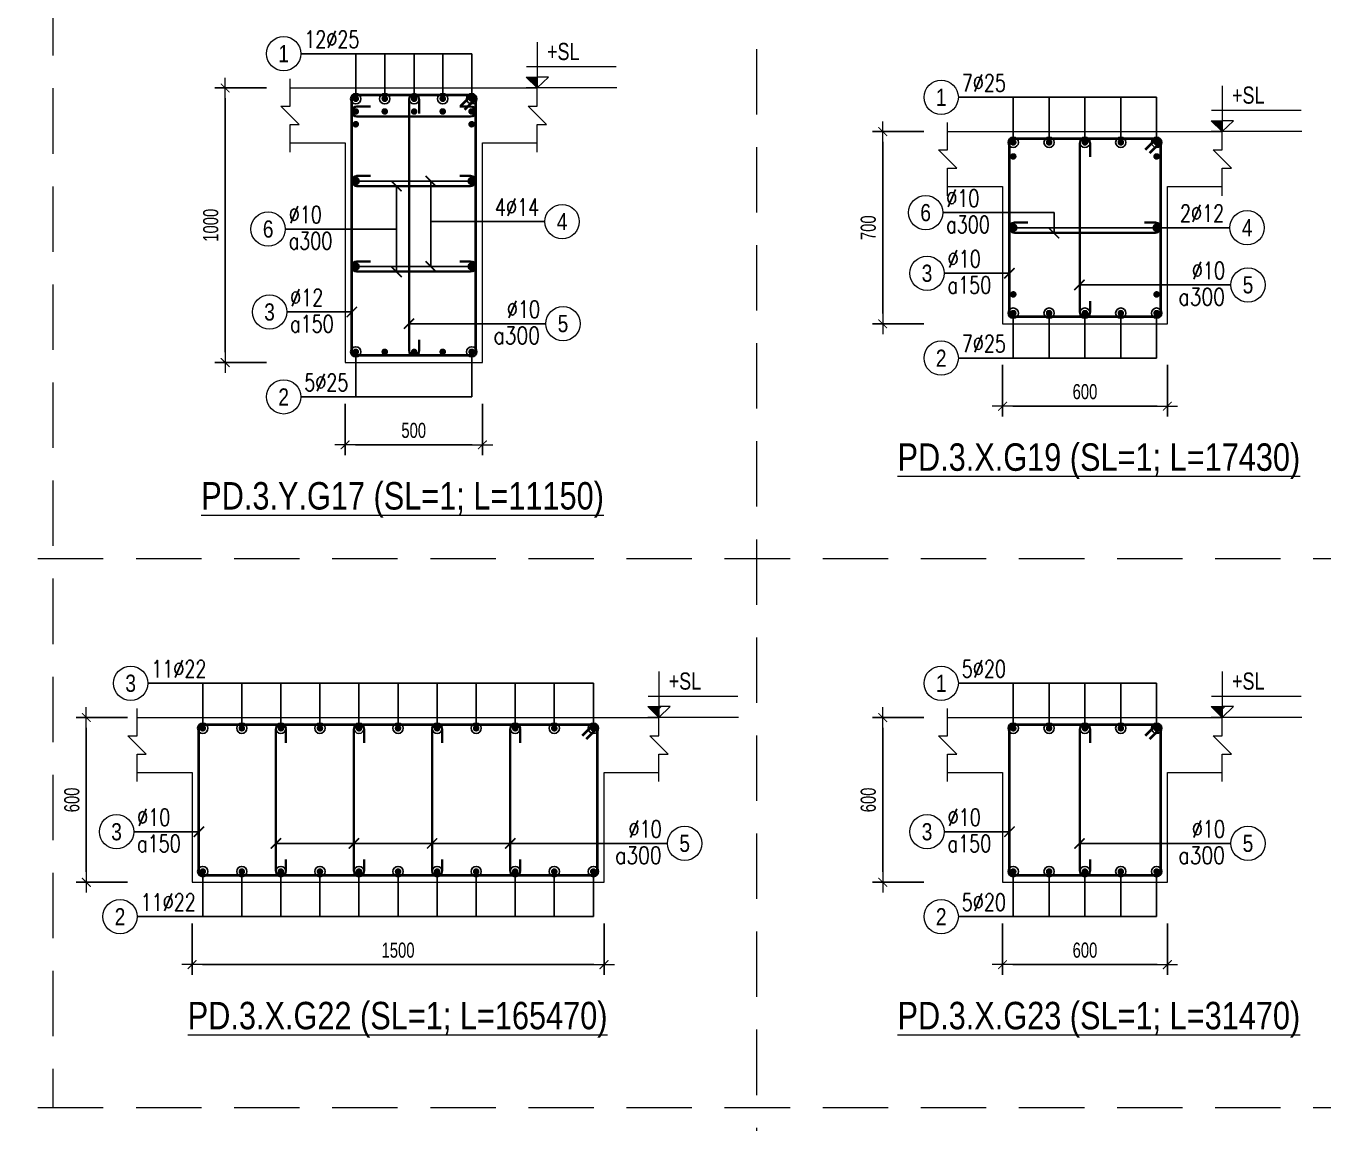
# Model space of a CAD drawing. Header units: millimetres. Extents: x 0 to 264070, y -218202 to 27271.
# Drawn here: x 235262 to 239985, y -195204 to -191208 of the extents above; entities that cross this region are included whole.
import ezdxf
from ezdxf.enums import TextEntityAlignment as Align

# ---------------------------------------------------------------- set-up
doc = ezdxf.new("R2010")
doc.units = ezdxf.units.MM
doc.header["$PDMODE"] = 3
doc.linetypes.add('HIDDEN2', pattern=[4.762499999999999, 3.175, -1.5875])
doc.layers.get('0').update_dxf_attribs({"lineweight": 20})
doc.layers.get('Defpoints').update_dxf_attribs({"color": 151, "lineweight": 9})
for name, color, linetype, lineweight in [('NDC_S_ANNO', 7, 'Continuous', 20), ('NDC_S_CONTINUOUS', 3, 'Continuous', 20), ('NDC_S_DIM', 1, 'Continuous', 15), ('NDC_S_HIDDEN', 8, 'HIDDEN2', 13), ('NDC_S_REBAR', 4, 'Continuous', 35), ('NDC_S_STIRRUP', 4, 'Continuous', 40), ('NDC_S_TEXT SYMBOL', 7, 'Continuous', 20), ('NDC_S_THIN LINE', 8, 'Continuous', 9), ('NDC_S_VN TEXT', 7, 'Continuous', 20)]:
    doc.layers.add(name, color=color, linetype=linetype, lineweight=lineweight)
doc.styles.add('ARIAL', font='arial.ttf', dxfattribs={"width": 0.8})
doc.styles.add('NDC_ANNO', font='', dxfattribs={"width": 0.8})
doc.styles.add('NDC_DIM', font='', dxfattribs={"width": 0.75})
doc.styles.add('NDC_EN TXT', font='romans.shx', dxfattribs={"width": 0.8})
doc.styles.get('NDC_ANNO').set_extended_font_data('Dotum')
doc.styles.get('NDC_DIM').set_extended_font_data('Dotum')
doc.dimstyles.new('NDC_dim_25', dxfattribs={"dimscale": 25, "dimtxt": 2.2, "dimasz": 1.5, "dimexe": 1.5, "dimexo": 2.5, "dimgap": 1, "dimtad": 1, "dimdec": 0, "dimzin": 0, "dimdsep": 46, "dimtxsty": 'NDC_DIM', "dimblk": 'DIMMARK', "dimcen": 0.09, "dimdle": 1.2, "dimclrd": 1, "dimclre": 1, "dimclrt": 3, "dimadec": 0, "dimazin": 0, "dimtfac": 1, "dimtdec": 0, "dimtix": 1, "dimtofl": 0, "dimtmove": 0, "dimatfit": 3, "dimfxl": 6, "dimfxlon": 1, "dimtolj": 1, "dimtzin": 0, "dimarcsym": 0})

# ---------------------------------------------------------------- blocks, each defined once
blk = doc.blocks.new('kata_block_THEP')
at = {"layer": 'NDC_S_REBAR', "color": 0}
for p, q in [((-0.5, 0), (0.5, 0)), ((-0.3535533905960619, 0.353553390592424), (0.3535533905960619, -0.353553390592424)), ((0.3535533905960619, 0.353553390592424), (-0.3535533905960619, -0.353553390592424)), ((0, 0.5), (0, -0.5))]:
    blk.add_line(p, q, dxfattribs=at)
at = {"layer": 'NDC_S_REBAR', "color": 0, "const_width": 0.08333333333333334}
blk.add_lwpolyline([(-0.5, -1.818989403545856e-12, 1), (0.5000000000145519, -1.818989403545856e-12, 1), (-0.5, -1.818989403545856e-12, 1)], format="xyb", dxfattribs=at)
blk = doc.blocks.new('DIMMARK')
at = {"layer": 'NDC_S_DIM', "color": 1}
blk.add_line((-1.5, 0), (1, 0), dxfattribs=at)
at = {"layer": 'NDC_S_DIM', "color": 2, "const_width": 0.1}
blk.add_lwpolyline([(-0.4242640687119285, -0.4242640687119285), (0.4242640687119285, 0.4242640687119285)], dxfattribs=at)
blk = doc.blocks.new('kata_block_TD')
at = {"color": 6, "linetype": 'ByBlock', "lineweight": -2, "style": 'ARIAL', "width": 0.8}
blk.add_attdef('SECTDET2', text='', height=5, dxfattribs=at).set_placement((0, 7.970649532882817), align=Align.CENTER)
at = {"color": 0, "linetype": 'ByBlock', "lineweight": -2, "style": 'ARIAL', "width": 0.8}
blk.add_attdef('SECTDET1', text='', height=5, dxfattribs=at).set_placement((0, 1.470649532882817), align=Align.CENTER)
at = {"color": 3, "lineweight": 25, "style": 'ARIAL', "width": 0.8}
blk.add_attdef('SSCALE', text='', height=2.5, dxfattribs=at).set_placement((0, -3.998868953555331), align=Align.CENTER)
blk = doc.blocks.new('kata_block_CT')
at = {"layer": 'NDC_S_ANNO'}
blk.add_hatch(color=3, dxfattribs=at).paths.add_polyline_path([(0, 1.596954857557648), (-1.612010908633238, 1.596954857557648), (0, 0)])
at = {"layer": 'NDC_S_ANNO', "ltscale": 50}
h = blk.add_hatch(dxfattribs=at)
h.set_pattern_fill('ANSI31', color=256, scale=1.406250541793835, style=0)
h.set_pattern_definition([(45.00000000000001, (0, 5.456968210637569e-12), (-3.157122508925224, 3.157122508925225), [])])
h.paths.add_polyline_path([(0, 1.596954857557648), (0, 0), (1.612010908924276, 1.596954857557648)])
for p, q in [((-1.592704896858777, 3.140833880479477), (11.46947077315417, 3.140833880479477)), ((11.56125648126181, 5.456968210637569e-12), (-1.63869572513795, 5.456968210637569e-12))]:
    blk.add_line(p, q, dxfattribs=at)
for points in [[(0, 6.69495074864426), (0, 0)], [(0, 0), (-1.612010908924276, 1.596954857557648), (0, 1.596954857557648)], [(0, 0), (1.612010908924276, 1.596954857557648), (0, 1.596954857557648)]]:
    blk.add_lwpolyline(points, dxfattribs=at)
at = {"layer": 'NDC_S_ANNO', "color": 8, "ltscale": 50}
blk.add_lwpolyline([(0, 0), (-1.612010908633238, 1.596954857557648), (0, 1.596954857557648)], dxfattribs=at)
at = {"layer": 'NDC_S_TEXT SYMBOL', "color": 3, "style": 'NDC_ANNO', "width": 0.8}
blk.add_attdef('CT', (1.409564409346785, 4.068271311703938), '', height=2.5, dxfattribs=at)
blk = doc.blocks.new('*D607')
at = {"layer": 'Defpoints', "color": 0, "transparency": 16777216}
for p in [(236424.1520639332, -192434.0842302753), (236924.1520639332, -192434.0842302753), (236924.1520639332, -192734.0842302753)]:
    blk.add_point(p, dxfattribs=at)
at = {"layer": 'NDC_S_DIM', "color": 1, "lineweight": -2, "transparency": 16777216}
for p, q in [((236424.1520639332, -192584.0842302753), (236424.1520639332, -192771.5842302753)), ((236924.1520639332, -192584.0842302753), (236924.1520639332, -192771.5842302753)), ((236461.6520639332, -192734.0842302753), (236886.6520639332, -192734.0842302753))]:
    blk.add_line(p, q, dxfattribs=at)
at = {"layer": 'NDC_S_DIM', "color": 1, "lineweight": -2, "transparency": 16777216, "xscale": 37.5, "yscale": 37.5, "zscale": 37.5, "rotation": 180}
blk.add_blockref('DIMMARK', (236424.1520639332, -192734.0842302753), dxfattribs=at)
at = {"layer": 'NDC_S_DIM', "color": 1, "lineweight": -2, "transparency": 16777216, "xscale": 37.5, "yscale": 37.5, "zscale": 37.5}
blk.add_blockref('DIMMARK', (236924.1520639332, -192734.0842302753), dxfattribs=at)
at = {"layer": 'NDC_S_DIM', "color": 3, "transparency": 16777216, "insert": (236674.1520639332, -192681.5842302753), "char_height": 55.00000000000001, "attachment_point": 5, "style": 'NDC_DIM'}
blk.add_mtext('\\A1;500', dxfattribs=at)
blk = doc.blocks.new('*D608')
at = {"layer": 'Defpoints', "color": 0, "transparency": 16777216}
for p in [(236493.8251884775, -191434.0842302753), (235987.8251884776, -192434.0842302753), (236493.8251884775, -192434.0842302753)]:
    blk.add_point(p, dxfattribs=at)
at = {"layer": 'NDC_S_DIM', "color": 1, "lineweight": -2, "transparency": 16777216}
for p, q in [((236137.8251884776, -191434.0842302753), (235950.3251884776, -191434.0842302753)), ((235987.8251884776, -191471.5842302753), (235987.8251884776, -192396.5842302753)), ((236137.8251884776, -192434.0842302753), (235950.3251884776, -192434.0842302753))]:
    blk.add_line(p, q, dxfattribs=at)
at = {"layer": 'NDC_S_DIM', "color": 1, "lineweight": -2, "transparency": 16777216, "xscale": 37.5, "yscale": 37.5, "zscale": 37.5}
for p, rotation in [((235987.8251884776, -191434.0842302753), 90), ((235987.8251884776, -192434.0842302753), 270)]:
    blk.add_blockref('DIMMARK', p, dxfattribs=dict(at, rotation=rotation))
at = {"layer": 'NDC_S_DIM', "color": 3, "transparency": 16777216, "insert": (235935.3251884776, -191934.0842302752), "char_height": 55.00000000000001, "attachment_point": 5, "rotation": 90, "style": 'NDC_DIM'}
blk.add_mtext('\\A1;1000', dxfattribs=at)
blk = doc.blocks.new('*U240')
blk.add_circle((-2.5, 0), 2.5)
at = {"layer": 'NDC_S_VN TEXT', "color": 3, "style": 'NDC_EN TXT', "width": 0.75}
blk.add_attdef('DK1', (0.5, 0.8455043070534884), '', height=2.5, dxfattribs=at)
at = {"layer": 'NDC_S_VN TEXT', "color": 7, "style": 'ARIAL', "width": 0.8}
blk.add_attdef('SH2', text='', height=2.5, dxfattribs=at).set_placement((-2.5, 0), align=Align.MIDDLE)
blk = doc.blocks.new('*U241')
blk.add_circle((-2.5, 0), 2.5)
at = {"layer": 'NDC_S_VN TEXT', "color": 3, "style": 'NDC_EN TXT', "width": 0.75}
for tag, p in [('DK1', (0.5, 0.8455043070534884)), ('KC1', (0.5, -2.972544307831413))]:
    blk.add_attdef(tag, p, '', height=2.5, dxfattribs=at)
at = {"layer": 'NDC_S_VN TEXT', "color": 7, "style": 'ARIAL', "width": 0.8}
blk.add_attdef('SH2', text='', height=2.5, dxfattribs=at).set_placement((-2.5, 0), align=Align.MIDDLE)
blk = doc.blocks.new('*U321')
blk.add_circle((2.5, 0), 2.5)
at = {"layer": 'NDC_S_VN TEXT', "color": 3, "style": 'NDC_EN TXT'}
for tag, width, p in [('DK2', 0.75, (-0.85, 0.8455043070534884)), ('KC2', 0.8, (-0.85, -2.972544307831413))]:
    blk.add_attdef(tag, text='', height=2.5, dxfattribs=dict(at, width=width)).set_placement(p, align=Align.RIGHT)
at = {"layer": 'NDC_S_VN TEXT', "color": 7, "style": 'ARIAL', "width": 0.8}
blk.add_attdef('SH3', text='', height=2.5, dxfattribs=at).set_placement((2.5, 0), align=Align.MIDDLE)
blk = doc.blocks.new('*U239')
blk.add_circle((2.5, 0), 2.5)
at = {"layer": 'NDC_S_VN TEXT', "color": 3, "style": 'NDC_EN TXT', "width": 0.75}
blk.add_attdef('DK2', text='', height=2.5, dxfattribs=at).set_placement((-0.85, 0.8455043070534884), align=Align.RIGHT)
at = {"layer": 'NDC_S_VN TEXT', "color": 7, "style": 'ARIAL', "width": 0.8}
blk.add_attdef('SH3', text='', height=2.5, dxfattribs=at).set_placement((2.5, 0), align=Align.MIDDLE)
blk = doc.blocks.new('*D609')
at = {"layer": 'Defpoints', "color": 0, "transparency": 16777216}
for p in [(238887.7321403149, -191593.0467164865), (238381.7321403149, -192293.0467164865), (238887.7321403149, -192293.0467164865)]:
    blk.add_point(p, dxfattribs=at)
at = {"layer": 'NDC_S_DIM', "color": 1, "lineweight": -2, "transparency": 16777216}
for p, q in [((238531.7321403149, -191593.0467164865), (238344.2321403149, -191593.0467164865)), ((238381.7321403149, -191630.5467164865), (238381.7321403149, -192255.5467164865)), ((238531.7321403149, -192293.0467164865), (238344.2321403149, -192293.0467164865))]:
    blk.add_line(p, q, dxfattribs=at)
at = {"layer": 'NDC_S_DIM', "color": 1, "lineweight": -2, "transparency": 16777216, "xscale": 37.5, "yscale": 37.5, "zscale": 37.5}
for p, rotation in [((238381.7321403149, -191593.0467164865), 90), ((238381.7321403149, -192293.0467164865), 270)]:
    blk.add_blockref('DIMMARK', p, dxfattribs=dict(at, rotation=rotation))
at = {"layer": 'NDC_S_DIM', "color": 3, "transparency": 16777216, "insert": (238329.2321403149, -191943.0467164865), "char_height": 55.00000000000001, "attachment_point": 5, "rotation": 90, "style": 'NDC_DIM'}
blk.add_mtext('\\A1;700', dxfattribs=at)
blk = doc.blocks.new('*D610')
at = {"layer": 'Defpoints', "color": 0, "transparency": 16777216}
for p in [(238818.0590157706, -192293.0467164865), (239418.0590157706, -192293.0467164865), (239418.0590157706, -192593.0467164865)]:
    blk.add_point(p, dxfattribs=at)
at = {"layer": 'NDC_S_DIM', "color": 1, "lineweight": -2, "transparency": 16777216}
for p, q in [((238818.0590157706, -192443.0467164865), (238818.0590157706, -192630.5467164865)), ((239418.0590157706, -192443.0467164865), (239418.0590157706, -192630.5467164865)), ((238855.5590157706, -192593.0467164865), (239380.5590157706, -192593.0467164865))]:
    blk.add_line(p, q, dxfattribs=at)
at = {"layer": 'NDC_S_DIM', "color": 1, "lineweight": -2, "transparency": 16777216, "xscale": 37.5, "yscale": 37.5, "zscale": 37.5, "rotation": 180}
blk.add_blockref('DIMMARK', (238818.0590157706, -192593.0467164865), dxfattribs=at)
at = {"layer": 'NDC_S_DIM', "color": 1, "lineweight": -2, "transparency": 16777216, "xscale": 37.5, "yscale": 37.5, "zscale": 37.5}
blk.add_blockref('DIMMARK', (239418.0590157706, -192593.0467164865), dxfattribs=at)
at = {"layer": 'NDC_S_DIM', "color": 3, "transparency": 16777216, "insert": (239118.0590157706, -192540.5467164865), "char_height": 55.00000000000001, "attachment_point": 5, "style": 'NDC_DIM'}
blk.add_mtext('\\A1;600', dxfattribs=at)
blk = doc.blocks.new('*D621')
at = {"layer": 'Defpoints', "color": 0, "transparency": 16777216}
for p in [(235867.1198625854, -194327.3544273556), (237367.1198625854, -194327.3544273556), (237367.1198625854, -194627.3544273556)]:
    blk.add_point(p, dxfattribs=at)
at = {"layer": 'NDC_S_DIM', "color": 1, "lineweight": -2, "transparency": 16777216}
for p, q in [((235867.1198625854, -194477.3544273556), (235867.1198625854, -194664.8544273556)), ((237367.1198625854, -194477.3544273556), (237367.1198625854, -194664.8544273556)), ((235904.6198625854, -194627.3544273556), (237329.6198625854, -194627.3544273556))]:
    blk.add_line(p, q, dxfattribs=at)
at = {"layer": 'NDC_S_DIM', "color": 1, "lineweight": -2, "transparency": 16777216, "xscale": 37.5, "yscale": 37.5, "zscale": 37.5, "rotation": 180}
blk.add_blockref('DIMMARK', (235867.1198625854, -194627.3544273556), dxfattribs=at)
at = {"layer": 'NDC_S_DIM', "color": 1, "lineweight": -2, "transparency": 16777216, "xscale": 37.5, "yscale": 37.5, "zscale": 37.5}
blk.add_blockref('DIMMARK', (237367.1198625854, -194627.3544273556), dxfattribs=at)
at = {"layer": 'NDC_S_DIM', "color": 3, "transparency": 16777216, "insert": (236617.1198625854, -194574.8544273556), "char_height": 55.00000000000001, "attachment_point": 5, "style": 'NDC_DIM'}
blk.add_mtext('\\A1;1500', dxfattribs=at)
blk = doc.blocks.new('*D622')
at = {"layer": 'Defpoints', "color": 0, "transparency": 16777216}
for p in [(235988.1356161215, -193727.3544273556), (235482.1356161215, -194327.3544273556), (235988.1356161215, -194327.3544273556)]:
    blk.add_point(p, dxfattribs=at)
at = {"layer": 'NDC_S_DIM', "color": 1, "lineweight": -2, "transparency": 16777216}
for p, q in [((235632.1356161215, -193727.3544273556), (235444.6356161215, -193727.3544273556)), ((235482.1356161215, -193764.8544273556), (235482.1356161215, -194289.8544273556)), ((235632.1356161215, -194327.3544273556), (235444.6356161215, -194327.3544273556))]:
    blk.add_line(p, q, dxfattribs=at)
at = {"layer": 'NDC_S_DIM', "color": 1, "lineweight": -2, "transparency": 16777216, "xscale": 37.5, "yscale": 37.5, "zscale": 37.5}
for p, rotation in [((235482.1356161215, -193727.3544273556), 90), ((235482.1356161215, -194327.3544273556), 270)]:
    blk.add_blockref('DIMMARK', p, dxfattribs=dict(at, rotation=rotation))
at = {"layer": 'NDC_S_DIM', "color": 3, "transparency": 16777216, "insert": (235429.6356161215, -194027.3544273556), "char_height": 55.00000000000001, "attachment_point": 5, "rotation": 90, "style": 'NDC_DIM'}
blk.add_mtext('\\A1;600', dxfattribs=at)
blk = doc.blocks.new('*D623')
at = {"layer": 'Defpoints', "color": 0, "transparency": 16777216}
for p in [(238818.0590157706, -194327.3544273556), (239418.0590157706, -194327.3544273556), (239418.0590157706, -194627.3544273556)]:
    blk.add_point(p, dxfattribs=at)
at = {"layer": 'NDC_S_DIM', "color": 1, "lineweight": -2, "transparency": 16777216}
for p, q in [((238818.0590157706, -194477.3544273556), (238818.0590157706, -194664.8544273556)), ((239418.0590157706, -194477.3544273556), (239418.0590157706, -194664.8544273556)), ((238855.5590157706, -194627.3544273556), (239380.5590157706, -194627.3544273556))]:
    blk.add_line(p, q, dxfattribs=at)
at = {"layer": 'NDC_S_DIM', "color": 1, "lineweight": -2, "transparency": 16777216, "xscale": 37.5, "yscale": 37.5, "zscale": 37.5, "rotation": 180}
blk.add_blockref('DIMMARK', (238818.0590157706, -194627.3544273556), dxfattribs=at)
at = {"layer": 'NDC_S_DIM', "color": 1, "lineweight": -2, "transparency": 16777216, "xscale": 37.5, "yscale": 37.5, "zscale": 37.5}
blk.add_blockref('DIMMARK', (239418.0590157706, -194627.3544273556), dxfattribs=at)
at = {"layer": 'NDC_S_DIM', "color": 3, "transparency": 16777216, "insert": (239118.0590157706, -194574.8544273556), "char_height": 55.00000000000001, "attachment_point": 5, "style": 'NDC_DIM'}
blk.add_mtext('\\A1;600', dxfattribs=at)
blk = doc.blocks.new('*D624')
at = {"layer": 'Defpoints', "color": 0, "transparency": 16777216}
for p in [(238887.732140315, -193727.3544273556), (238381.732140315, -194327.3544273556), (238887.732140315, -194327.3544273556)]:
    blk.add_point(p, dxfattribs=at)
at = {"layer": 'NDC_S_DIM', "color": 1, "lineweight": -2, "transparency": 16777216}
for p, q in [((238531.732140315, -193727.3544273556), (238344.232140315, -193727.3544273556)), ((238381.732140315, -193764.8544273556), (238381.732140315, -194289.8544273556)), ((238531.732140315, -194327.3544273556), (238344.232140315, -194327.3544273556))]:
    blk.add_line(p, q, dxfattribs=at)
at = {"layer": 'NDC_S_DIM', "color": 1, "lineweight": -2, "transparency": 16777216, "xscale": 37.5, "yscale": 37.5, "zscale": 37.5}
for p, rotation in [((238381.732140315, -193727.3544273556), 90), ((238381.732140315, -194327.3544273556), 270)]:
    blk.add_blockref('DIMMARK', p, dxfattribs=dict(at, rotation=rotation))
at = {"layer": 'NDC_S_DIM', "color": 3, "transparency": 16777216, "insert": (238329.232140315, -194027.3544273556), "char_height": 55.00000000000001, "attachment_point": 5, "rotation": 90, "style": 'NDC_DIM'}
blk.add_mtext('\\A1;600', dxfattribs=at)

msp = doc.modelspace()

# ---------------------------------------------------------------- linework, layer by layer
at = {"layer": 'NDC_S_CONTINUOUS'}
for points in [[(236224.1520639332, -191434.0842302753), (236424.1520639332, -191434.0842302753), (236424.1520639332, -191434.0842302753), (236924.1520639332, -191434.0842302753), (236924.1520639332, -191434.0842302753), (237124.1520639332, -191434.0842302753)], [(238618.0590157706, -191593.0467164865), (238818.0590157706, -191593.0467164865), (238818.0590157706, -191593.0467164865), (239418.0590157706, -191593.0467164865), (239418.0590157706, -191593.0467164865), (239618.0590157706, -191593.0467164865)], [(236224.1520639332, -191634.0842302753), (236424.1520639332, -191634.0842302753), (236424.1520639332, -192434.0842302753), (236924.1520639332, -192434.0842302753), (236924.1520639332, -191634.0842302753), (237124.1520639332, -191634.0842302753)], [(238618.0590157706, -191793.0467164865), (238818.0590157706, -191793.0467164865), (238818.0590157706, -192293.0467164865), (239418.0590157706, -192293.0467164865), (239418.0590157706, -191793.0467164865), (239618.0590157706, -191793.0467164865)], [(235667.1198625854, -193727.3544273556), (235867.1198625854, -193727.3544273556), (235867.1198625854, -193727.3544273556), (237367.1198625854, -193727.3544273556), (237367.1198625854, -193727.3544273556), (237567.1198625854, -193727.3544273556)], [(238618.0590157706, -193727.3544273556), (238818.0590157706, -193727.3544273556), (238818.0590157706, -193727.3544273556), (239418.0590157706, -193727.3544273556), (239418.0590157706, -193727.3544273556), (239618.0590157706, -193727.3544273556)], [(235667.1198625854, -193927.3544273556), (235867.1198625854, -193927.3544273556), (235867.1198625854, -194327.3544273556), (237367.1198625854, -194327.3544273556), (237367.1198625854, -193927.3544273556), (237567.1198625854, -193927.3544273556)], [(238618.0590157706, -193927.3544273556), (238818.0590157706, -193927.3544273556), (238818.0590157706, -194327.3544273556), (239418.0590157706, -194327.3544273556), (239418.0590157706, -193927.3544273556), (239618.0590157706, -193927.3544273556)]]:
    msp.add_lwpolyline(points, dxfattribs=at)
at = {"layer": 'NDC_S_HIDDEN', "ltscale": 75}
for p, q in [((235360.4292364552, -187149.0592886469), (235360.4292364552, -195149.0592886377)), ((237921.9401738237, -189149.0592886446), (237921.9401738237, -199149.0592886332)), ((243044.9620485608, -193149.05928864), (225114.385486981, -193149.05928864)), ((243044.9620485608, -195149.0592886377), (225114.385486981, -195149.0592886377))]:
    msp.add_line(p, q, dxfattribs=at)
at = {"layer": 'NDC_S_REBAR'}
for points in [[(236516.4972337433, -191501.1328279258), (236467.5840639334, -191501.1328279258, 0.9999999999999999), (236467.5840639334, -191537.9968279259), (236880.7200639333, -191537.9968279259, 0.9999999999999999), (236880.7200639333, -191501.1328279258), (236841.4631729245, -191501.1328279258, -0.414213562)], [(236693.9773522348, -191526.4289202086), (236693.9773522348, -191477.5157503987, 0.9999999999999999), (236657.1133522348, -191477.5157503987), (236657.1133522348, -192390.6522302752, 0.9999999999999999), (236693.9773522348, -192390.6522302752), (236693.9773522348, -192351.3953392664, -0.414213562)], [(239136.4290578647, -191685.3914064198), (239136.4290578647, -191636.47823661, 0.9999999999999999), (239099.5650578647, -191636.47823661), (239099.5650578647, -192249.6147164865, 0.9999999999999999), (239136.4290578647, -192249.6147164865), (239136.4290578647, -192210.3578254776, -0.414213562)], [(236516.4972337431, -191754.6522302753), (236467.5840639332, -191754.6522302753, 0.9999999999999999), (236467.5840639332, -191791.5162302753), (236880.7200639332, -191791.5162302753, 0.9999999999999999), (236880.7200639332, -191754.6522302753), (236841.4631729244, -191754.6522302753, -0.414213562)], [(238910.4041855805, -191924.6147164865), (238861.4910157706, -191924.6147164865, 0.9999999999999999), (238861.4910157706, -191961.4787164866), (239374.6270157706, -191961.4787164866, 0.9999999999999999), (239374.6270157706, -191924.6147164865), (239335.3701247617, -191924.6147164865, -0.414213562)], [(236516.4972337431, -192065.6522302753), (236467.5840639332, -192065.6522302753, 0.9999999999999999), (236467.5840639332, -192102.5162302753), (236880.7200639332, -192102.5162302753, 0.9999999999999999), (236880.7200639332, -192065.6522302753), (236841.4631729244, -192065.6522302753, -0.414213562)], [(236209.0848661152, -193819.699117289), (236209.0848661152, -193770.7859474791, 0.9999999999999999), (236172.2208661151, -193770.7859474791), (236172.2208661151, -194283.9224273556, 0.9999999999999999), (236209.0848661152, -194283.9224273556), (236209.0848661152, -194244.6655363468, -0.414213562)], [(236493.4848661187, -193819.699117289), (236493.4848661187, -193770.7859474791, 0.9999999999999999), (236456.6208661187, -193770.7859474791), (236456.6208661187, -194283.9224273556, 0.9999999999999999), (236493.4848661187, -194283.9224273556), (236493.4848661187, -194244.6655363468, -0.414213562)], [(236777.8848661081, -193819.699117289), (236777.8848661081, -193770.7859474791, 0.9999999999999999), (236741.020866108, -193770.7859474791), (236741.020866108, -194283.9224273556, 0.9999999999999999), (236777.8848661081, -194283.9224273556), (236777.8848661081, -194244.6655363468, -0.414213562)], [(237062.2848661116, -193819.6995971655), (237062.2848661116, -193770.7864273556, 0.9999999999999999), (237025.4208661116, -193770.7864273556), (237025.4208661116, -194283.9229072321, 0.9999999999999999), (237062.2848661116, -194283.9229072321), (237062.2848661116, -194244.6660162233, -0.414213562)], [(239136.4290578648, -193819.699117289), (239136.4290578648, -193770.7859474791, 0.9999999999999999), (239099.5650578647, -193770.7859474791), (239099.5650578647, -194283.9224273556, 0.9999999999999999), (239136.4290578648, -194283.9224273556), (239136.4290578648, -194244.6655363468, -0.414213562)]]:
    msp.add_lwpolyline(points, format="xyb", dxfattribs=at)
at = {"layer": 'NDC_S_STIRRUP'}
for points in [[(236845.1520639332, -191499.0842302753), (236885.1520639332, -191459.0842302753, -0.414213562), (236899.1520639332, -191473.0842302753), (236899.1520639332, -192395.0842302753, -0.414213562), (236885.1520639332, -192409.0842302753), (236463.1520639332, -192409.0842302753, -0.414213562), (236449.1520639332, -192395.0842302753), (236449.1520639332, -191473.0842302753, -0.414213562), (236463.1520639332, -191459.0842302753), (236885.1520639332, -191459.0842302753, -0.414213562), (236899.1520639332, -191473.0842302753), (236859.1520639332, -191513.0842302753)], [(239339.0590157706, -191658.0467164865), (239379.0590157706, -191618.0467164865, -0.414213562), (239393.0590157706, -191632.0467164865), (239393.0590157706, -192254.0467164865, -0.414213562), (239379.0590157706, -192268.0467164865), (238857.0590157706, -192268.0467164865, -0.414213562), (238843.0590157706, -192254.0467164865), (238843.0590157706, -191632.0467164865, -0.414213562), (238857.0590157706, -191618.0467164865), (239379.0590157706, -191618.0467164865, -0.414213562), (239393.0590157706, -191632.0467164865), (239353.0590157706, -191672.0467164865)], [(237288.1198625854, -193792.3544273556), (237328.1198625854, -193752.3544273556, -0.414213562), (237342.1198625854, -193766.3544273556), (237342.1198625854, -194288.3544273556, -0.414213562), (237328.1198625854, -194302.3544273556), (235906.1198625854, -194302.3544273556, -0.414213562), (235892.1198625854, -194288.3544273556), (235892.1198625854, -193766.3544273556, -0.414213562), (235906.1198625854, -193752.3544273556), (237328.1198625854, -193752.3544273556, -0.414213562), (237342.1198625854, -193766.3544273556), (237302.1198625854, -193806.3544273556)], [(239339.0590157706, -193792.3544273556), (239379.0590157706, -193752.3544273556, -0.414213562), (239393.0590157706, -193766.3544273556), (239393.0590157706, -194288.3544273556, -0.414213562), (239379.0590157706, -194302.3544273556), (238857.0590157706, -194302.3544273556, -0.414213562), (238843.0590157706, -194288.3544273556), (238843.0590157706, -193766.3544273556, -0.414213562), (238857.0590157706, -193752.3544273556), (239379.0590157706, -193752.3544273556, -0.414213562), (239393.0590157706, -193766.3544273556), (239353.0590157706, -193806.3544273556)]]:
    msp.add_lwpolyline(points, format="xyb", dxfattribs=at)
at = {"layer": 'NDC_S_THIN LINE'}
for points in [[(236224.1520639332, -191667.4175636086), (236224.1520639332, -191567.4175636086), (236257.4853972666, -191567.4175636086), (236190.8187305999, -191500.7508969419), (236224.1520639333, -191500.7508969419), (236224.1520639333, -191400.7508969419)], [(237124.1520639332, -191667.4175636086), (237124.1520639332, -191567.4175636086), (237157.4853972666, -191567.4175636086), (237090.8187305999, -191500.7508969419), (237124.1520639333, -191500.7508969419), (237124.1520639333, -191400.7508969419)], [(238618.0590157706, -191826.3800498199), (238618.0590157706, -191726.3800498199), (238651.3923491039, -191726.3800498199), (238584.7256824373, -191659.7133831532), (238618.0590157706, -191659.7133831532), (238618.0590157706, -191559.7133831532)], [(239618.0590157706, -191826.3800498199), (239618.0590157706, -191726.3800498199), (239651.3923491039, -191726.3800498199), (239584.7256824373, -191659.7133831532), (239618.0590157706, -191659.7133831532), (239618.0590157706, -191559.7133831532)], [(235667.1198625854, -193960.687760689), (235667.1198625854, -193860.687760689), (235700.4531959188, -193860.687760689), (235633.7865292521, -193794.0210940223), (235667.1198625855, -193794.0210940223), (235667.1198625855, -193694.0210940223)], [(237567.1198625854, -193960.687760689), (237567.1198625854, -193860.687760689), (237600.4531959188, -193860.687760689), (237533.7865292521, -193794.0210940223), (237567.1198625855, -193794.0210940223), (237567.1198625855, -193694.0210940223)], [(238618.0590157706, -193960.687760689), (238618.0590157706, -193860.687760689), (238651.392349104, -193860.687760689), (238584.7256824373, -193794.0210940223), (238618.0590157707, -193794.0210940223), (238618.0590157707, -193694.0210940223)], [(239618.0590157706, -193960.687760689), (239618.0590157706, -193860.687760689), (239651.392349104, -193860.687760689), (239584.7256824373, -193794.0210940223), (239618.0590157707, -193794.0210940223), (239618.0590157707, -193694.0210940223)]]:
    msp.add_lwpolyline(points, dxfattribs=at)

# ---------------------------------------------------------------- block references
at = {"layer": 'NDC_S_REBAR', "color": 3, "xscale": 22, "yscale": 22, "zscale": 22}
for p in [(236463.1520639332, -191473.0842302753), (238857.0590157706, -191632.0467164865), (236463.1520639332, -191773.0842302753), (238857.0590157706, -191943.0467164865), (238857.0590157706, -192254.0467164865), (236463.1520639332, -192395.0842302753), (235906.1198625854, -193766.3544273556), (238857.0590157706, -193766.3544273556), (235906.1198625854, -194288.3544273556), (238857.0590157706, -194288.3544273556)]:
    msp.add_blockref('kata_block_THEP', p, dxfattribs=at)
at = {"layer": 'NDC_S_REBAR', "xscale": 22, "yscale": 22, "zscale": 22}
for p in [(236568.6520639332, -191473.0842302753), (236675.6783557654, -191473.4310914532), (236779.6520639332, -191473.0842302753), (236885.1520639332, -191473.0842302753), (236463.1520639332, -191519.5648279258), (236568.6520639332, -191519.5648279258), (236675.6783557654, -191519.9116891037), (236779.6520639332, -191519.5648279258), (236885.1520639332, -191519.5648279258), (236463.1520639332, -191566.2095604837), (236885.1520639332, -191566.2095604837), (238987.5590157706, -191632.0467164865), (239118.0590157706, -191632.0467164865), (239248.5590157706, -191632.0467164865), (239379.0590157706, -191632.0467164865), (238857.0590157706, -191683.3873550856), (239379.0590157706, -191683.3873550856), (236885.1520639332, -191773.0842302753), (239379.0590157706, -191943.0467164865), (236463.1520639332, -192084.0842302753), (236885.1520639332, -192084.0842302753), (238857.0590157706, -192185.8832004556), (239379.0590157706, -192185.8832004556), (238987.5590157706, -192254.0467164865), (239118.0590157706, -192254.0467164865), (239248.5590157706, -192254.0467164865), (239379.0590157706, -192254.0467164865), (236568.6520639332, -192395.0842302753), (236675.6783557654, -192395.4310914532), (236779.6520639332, -192395.0842302753), (236885.1520639332, -192395.0842302753), (236190.5198625925, -193766.3544273485), (236332.7198625916, -193766.3544273494), (236474.9198625908, -193766.3544273503), (236617.1198625899, -193766.3544273512), (236759.319862589, -193766.3544273521), (236901.5198625881, -193766.354427353), (237043.7198625872, -193766.3544273539), (237185.9198625863, -193766.3544273547), (237328.1198625854, -193766.3544273556), (238987.5590157706, -193766.3544273556), (239118.0590157706, -193766.3544273556), (239248.5590157706, -193766.3544273556), (239379.0590157706, -193766.3544273556), (236048.3198625934, -194288.3544273476), (236190.5198625925, -194288.3544273485), (236332.7198625916, -194288.3544273494), (236474.9198625908, -194288.3544273503), (236617.1198625899, -194288.3544273512), (236759.319862589, -194288.3544273521), (236901.5198625881, -194288.354427353), (237043.7198625872, -194288.3544273539), (237185.9198625863, -194288.3544273547), (237328.1198625854, -194288.3544273556), (238987.5590157706, -194288.3544273556), (239118.0590157706, -194288.3544273556), (239248.5590157706, -194288.3544273556), (239379.0590157706, -194288.3544273556)]:
    msp.add_blockref('kata_block_THEP', p, dxfattribs=at)
at = {"layer": 'NDC_S_REBAR', "xscale": -22, "yscale": 22, "zscale": 22, "rotation": 180}
msp.add_blockref('kata_block_THEP', (236048.3198625934, -193766.3544273636), dxfattribs=at)
at = {"layer": 'NDC_S_THIN LINE', "xscale": 25, "yscale": 25, "zscale": 25}
for name, p, values in [('*U240', (236263.1520639332, -191309.0842302753), {'SH2': '1', 'DK1': '12%%c25'}), ('*U240', (238657.0590157706, -191468.0467164865), {'SH2': '1', 'DK1': '7%%c25'}), ('*U241', (238600.5590157706, -191888.0467164865), {'SH2': '6', 'DK1': '%%c10', 'KC1': 'a300'}), ('*U241', (236206.6520639331, -191947.8002302753), {'SH2': '6', 'DK1': '%%c10', 'KC1': 'a300'}), ('*U239', (237152.0423077308, -191920.6827487654), {'SH3': '4', 'DK2': '4%%c14'}), ('*U239', (239645.9492595682, -191943.0467164865), {'SH3': '4', 'DK2': '2%%c12'}), ('*U241', (238605.5590157706, -192108.8673870961), {'SH2': '3', 'DK1': '%%c10', 'KC1': 'a150'}), ('*U321', (239649.1152146348, -192151.5138446658), {'SH3': '5', 'DK2': '%%c10', 'KC2': 'a300'}), ('*U241', (236211.6520639332, -192249.9049008848), {'SH2': '3', 'DK1': '%%c12', 'KC1': 'a150'}), ('*U321', (237155.2082627974, -192292.5513584546), {'SH3': '5', 'DK2': '%%c10', 'KC2': 'a300'}), ('*U240', (238657.0590157706, -192418.0467164865), {'SH2': '2', 'DK1': '7%%c25'}), ('*U240', (236263.1520639332, -192559.0842302753), {'SH2': '2', 'DK1': '5%%c25'}), ('*U240', (235706.1198625854, -193602.3544273556), {'SH2': '3', 'DK1': '11%%c22'}), ('*U240', (238657.0590157706, -193602.3544273556), {'SH2': '1', 'DK1': '5%%c20'}), ('*U241', (235654.6198625854, -194143.1750979652), {'SH2': '3', 'DK1': '%%c10', 'KC1': 'a150'}), ('*U241', (238605.5590157706, -194143.1750979652), {'SH2': '3', 'DK1': '%%c10', 'KC1': 'a150'}), ('*U321', (237598.1760614497, -194185.821555535), {'SH3': '5', 'DK2': '%%c10', 'KC2': 'a300'}), ('*U321', (239649.1152146349, -194185.821555535), {'SH3': '5', 'DK2': '%%c10', 'KC2': 'a300'}), ('*U240', (235667.3482038627, -194452.3544273556), {'SH2': '2', 'DK1': '11%%c22'}), ('*U240', (238657.0590157706, -194452.3544273556), {'SH2': '2', 'DK1': '5%%c20'})]:
    msp.add_blockref(name, p, dxfattribs=at).add_auto_attribs(values)
at = {"layer": 'NDC_S_VN TEXT', "xscale": 25, "yscale": 25, "zscale": 25}
for p in [(237124.1520639332, -191434.0842302753), (239618.0590157706, -191593.0467164865), (237567.1198625854, -193727.3544273556), (239618.0590157706, -193727.3544273556)]:
    msp.add_blockref('kata_block_CT', p, dxfattribs=at).add_auto_attribs({'CT': '+SL'})
at = {"layer": 'NDC_S_VN TEXT'}
ref = msp.add_blockref('kata_block_TD', (239168.6517720154, -192857.9523634235), dxfattribs=dict(at, xscale=20, yscale=20, zscale=20))
ref.add_attrib('SECTDET1', '%%uPD.3.X.G19 (SL=1; L=17430)', dxfattribs={"layer": '0', "color": 0, "linetype": 'ByBlock', "lineweight": -2, "height": 100, "style": 'ARIAL', "width": 0.8}).set_placement((239168.6517720154, -192828.5393727658), align=Align.CENTER)
ref = msp.add_blockref('kata_block_TD', (236633.5686252988, -192998.9898772123), dxfattribs=dict(at, xscale=20, yscale=20, zscale=20))
ref.add_attrib('SECTDET1', '%%uPD.3.Y.G17 (SL=1; L=11150)', dxfattribs={"layer": '0', "color": 0, "linetype": 'ByBlock', "lineweight": -2, "height": 100, "style": 'ARIAL', "width": 0.8}).set_placement((236633.5686252988, -192969.5768865546), align=Align.CENTER)
ref = msp.add_blockref('kata_block_TD', (236615.5449000403, -194892.2600742926), dxfattribs=dict(at, xscale=20, yscale=20, zscale=20))
ref.add_attrib('SECTDET1', '%%uPD.3.X.G22 (SL=1; L=165470)', dxfattribs={"layer": '0', "color": 0, "linetype": 'ByBlock', "lineweight": -2, "height": 100, "style": 'ARIAL', "width": 0.8}).set_placement((236615.5449000403, -194862.847083635), align=Align.CENTER)
ref = msp.add_blockref('kata_block_TD', (239168.6517720155, -194892.2600742926), dxfattribs=dict(at, xscale=20, yscale=20, zscale=20))
ref.add_attrib('SECTDET1', '%%uPD.3.X.G23 (SL=1; L=31470)', dxfattribs={"layer": '0', "color": 0, "linetype": 'ByBlock', "lineweight": -2, "height": 100, "style": 'ARIAL', "width": 0.8}).set_placement((239168.6517720155, -194862.847083635), align=Align.CENTER)

# ---------------------------------------------------------------- dimensions: what is measured, and where the dimension line sits
at = {"layer": 'NDC_S_DIM'}
for base, p1, p2, picture, middle in [((235987.8251884776, -192434.0842302753), (236493.8251884775, -191434.0842302753), (236493.8251884775, -192434.0842302753), '*D608', (235935.3251884776, -191934.0842302752)), ((238381.7321403149, -192293.0467164865), (238887.7321403149, -191593.0467164865), (238887.7321403149, -192293.0467164865), '*D609', (238329.2321403149, -191943.0467164865)), ((235482.1356161215, -194327.3544273556), (235988.1356161215, -193727.3544273556), (235988.1356161215, -194327.3544273556), '*D622', (235429.6356161215, -194027.3544273556)), ((238381.732140315, -194327.3544273556), (238887.732140315, -193727.3544273556), (238887.732140315, -194327.3544273556), '*D624', (238329.232140315, -194027.3544273556))]:
    dim = msp.add_linear_dim(base=base, p1=p1, p2=p2, angle=270, dimstyle='NDC_dim_25', dxfattribs=at)
    dim.commit()
    dim.dimension.update_dxf_attribs({"geometry": picture, "text_midpoint": middle})
for base, p1, p2, picture, middle in [((239418.0590157706, -192593.0467164865), (238818.0590157706, -192293.0467164865), (239418.0590157706, -192293.0467164865), '*D610', (239118.0590157706, -192540.5467164865)), ((236924.1520639332, -192734.0842302753), (236424.1520639332, -192434.0842302753), (236924.1520639332, -192434.0842302753), '*D607', (236674.1520639332, -192681.5842302753)), ((237367.1198625854, -194627.3544273556), (235867.1198625854, -194327.3544273556), (237367.1198625854, -194327.3544273556), '*D621', (236617.1198625854, -194574.8544273556)), ((239418.0590157706, -194627.3544273556), (238818.0590157706, -194327.3544273556), (239418.0590157706, -194327.3544273556), '*D623', (239118.0590157706, -194574.8544273556))]:
    dim = msp.add_linear_dim(base=base, p1=p1, p2=p2, dimstyle='NDC_dim_25', dxfattribs=at)
    dim.commit()
    dim.dimension.update_dxf_attribs({"geometry": picture, "text_midpoint": middle})

# ---------------------------------------------------------------- leaders
at = {"layer": 'NDC_S_THIN LINE'}
for points, override in [([(236463.1520639332, -191473.0842302753), (236463.1520639332, -191309.0842302753), (236263.1520639332, -191309.0842302753)], {"dimldrblk": 'DotBlank'}), ([(236885.1520639332, -191473.0842302753), (236885.1520639332, -191309.0842302753), (236263.1520639332, -191309.0842302753)], {"dimldrblk": 'DotBlank'}), ([(236568.6520639332, -191473.0842302753), (236568.6520639332, -191309.0842302753), (236368.6520639332, -191309.0842302753)], {"dimldrblk": 'DotBlank'}), ([(236675.6783557656, -191473.4310914532), (236675.6783557656, -191309.4310914532), (236475.6783557656, -191309.4310914532)], {"dimldrblk": 'DotBlank'}), ([(236779.6520639332, -191473.0842302753), (236779.6520639332, -191309.0842302753), (236579.6520639332, -191309.0842302753)], {"dimldrblk": 'DotBlank'}), ([(239379.0590157706, -191632.0467164865), (239379.0590157706, -191468.0467164865), (238657.0590157706, -191468.0467164865)], {"dimldrblk": 'DotBlank'}), ([(239248.5590157706, -191632.0467164865), (239248.5590157706, -191468.0467164865), (238657.0590157706, -191468.0467164865)], {"dimldrblk": 'DotBlank'}), ([(239118.0590157706, -191632.0467164865), (239118.0590157706, -191468.0467164865), (238657.0590157706, -191468.0467164865)], {"dimldrblk": 'DotBlank'}), ([(238987.5590157706, -191632.0467164865), (238987.5590157706, -191468.0467164865), (238657.0590157706, -191468.0467164865)], {"dimldrblk": 'DotBlank'}), ([(238857.0590157706, -191632.0467164865), (238857.0590157706, -191468.0467164865), (238657.0590157706, -191468.0467164865)], {"dimldrblk": 'DotBlank'}), ([(236611.4853972663, -191791.5162302753), (236611.4853972665, -191947.8002302753), (236206.6520639331, -191947.8002302753)], {"dimldrblk": 'ArchTick'}), ([(236463.1520639332, -191773.0842302753), (236891.1520639332, -191773.0842302753)], {"dimasz": 1, "dimldrblk": 'DotBlank'}), ([(236885.1520639332, -191773.0842302753), (236463.1520639332, -191773.0842302753)], {"dimasz": 1, "dimldrblk": 'DotBlank'}), ([(236736.2010115191, -191773.0842302753), (236736.2010115191, -191920.6827487654), (237152.0423077308, -191920.6827487654)], {"dimldrblk": 'ArchTick'}), ([(236736.2010115191, -192084.0842302753), (236736.2010115191, -191920.6827487654), (237152.0423077308, -191920.6827487654)], {"dimldrblk": 'ArchTick'}), ([(239005.3923491039, -191963.0467164865), (239005.3923491039, -191888.0467164865), (238600.5590157706, -191888.0467164865)], {"dimldrblk": 'ArchTick'}), ([(236611.4853972666, -192104.0842302753), (236611.4853972665, -191947.8002302753), (236206.6520639331, -191947.8002302753)], {"dimldrblk": 'ArchTick'}), ([(238857.0590157706, -191943.0467164865), (239385.0590157706, -191943.0467164865)], {"dimasz": 1, "dimldrblk": 'DotBlank'}), ([(239379.0590157706, -191943.0467164865), (238857.0590157706, -191943.0467164865)], {"dimasz": 1, "dimldrblk": 'DotBlank'}), ([(239379.0590157706, -191943.0467164865), (239645.9492595682, -191943.0467164865)], {"dimldrblk": 'DotSmall'}), ([(236463.1520639332, -192084.0842302753), (236891.1520639332, -192084.0842302753)], {"dimasz": 1, "dimldrblk": 'DotBlank'}), ([(236885.1520639332, -192084.0842302753), (236463.1520639332, -192084.0842302753)], {"dimasz": 1, "dimldrblk": 'DotBlank'}), ([(238843.0590157706, -192108.8673870961), (238605.5590157706, -192108.8673870961)], {"dimldrblk": 'ArchTick'}), ([(239098.0590157707, -192151.5138446658), (239649.1152146348, -192151.5138446658)], {"dimldrblk": 'ArchTick'}), ([(236449.1520639332, -192249.9049008848), (236211.6520639332, -192249.9049008848)], {"dimldrblk": 'ArchTick'}), ([(239379.0590157706, -192254.0467164865), (239379.0590157706, -192418.0467164865), (238657.0590157706, -192418.0467164865)], {"dimldrblk": 'DotBlank'}), ([(239248.5590157706, -192254.0467164865), (239248.5590157706, -192418.0467164865), (238657.0590157706, -192418.0467164865)], {"dimldrblk": 'DotBlank'}), ([(239118.0590157706, -192254.0467164865), (239118.0590157706, -192418.0467164865), (238657.0590157706, -192418.0467164865)], {"dimldrblk": 'DotBlank'}), ([(238987.5590157706, -192254.0467164865), (238987.5590157706, -192418.0467164865), (238657.0590157706, -192418.0467164865)], {"dimldrblk": 'DotBlank'}), ([(238857.0590157706, -192254.0467164865), (238857.0590157706, -192418.0467164865), (238657.0590157706, -192418.0467164865)], {"dimldrblk": 'DotBlank'}), ([(236657.1133522348, -192292.5513584546), (237155.2082627974, -192292.5513584546)], {"dimldrblk": 'ArchTick'}), ([(236463.1520639332, -192395.0842302753), (236463.1520639332, -192559.0842302753), (236263.1520639332, -192559.0842302753)], {"dimldrblk": 'DotBlank'}), ([(236885.1520639332, -192395.0842302753), (236885.1520639332, -192559.0842302753), (236263.1520639332, -192559.0842302753)], {"dimldrblk": 'DotBlank'}), ([(235906.1198625854, -193766.3544273556), (235906.1198625854, -193602.3544273556), (235706.1198625854, -193602.3544273556)], {"dimldrblk": 'DotBlank'}), ([(237328.1198625854, -193766.3544273556), (237328.1198625854, -193602.3544273556), (235706.1198625854, -193602.3544273556)], {"dimldrblk": 'DotBlank'}), ([(236048.3198626014, -193766.3544273556), (236048.3198626014, -193602.3544273556), (235848.3198626014, -193602.3544273556)], {"dimldrblk": 'DotBlank'}), ([(236190.5198625925, -193766.3544273485), (236190.5198625925, -193602.3544273485), (235990.5198625925, -193602.3544273485)], {"dimldrblk": 'DotBlank'}), ([(236332.7198625979, -193766.3544273556), (236332.7198625979, -193602.3544273556), (236132.7198625979, -193602.3544273556)], {"dimldrblk": 'DotBlank'}), ([(236474.9198625961, -193766.3544273556), (236474.9198625961, -193602.3544273556), (236274.9198625961, -193602.3544273556)], {"dimldrblk": 'DotBlank'}), ([(236617.1198625854, -193766.3544273556), (236617.1198625854, -193602.3544273556), (236417.1198625854, -193602.3544273556)], {"dimldrblk": 'DotBlank'}), ([(236759.3198625855, -193766.3544273556), (236759.3198625855, -193602.3544273556), (236559.3198625855, -193602.3544273556)], {"dimldrblk": 'DotBlank'}), ([(236901.5198625908, -193766.3544273556), (236901.5198625908, -193602.3544273556), (236701.5198625908, -193602.3544273556)], {"dimldrblk": 'DotBlank'}), ([(237043.719862589, -193766.3544273556), (237043.719862589, -193602.3544273556), (236843.719862589, -193602.3544273556)], {"dimldrblk": 'DotBlank'}), ([(237185.9198625863, -193766.3544273547), (237185.9198625863, -193602.3544273547), (236985.9198625863, -193602.3544273547)], {"dimldrblk": 'DotBlank'}), ([(238857.0590157706, -193766.3544273556), (238857.0590157706, -193602.3544273556), (238657.0590157706, -193602.3544273556)], {"dimldrblk": 'DotBlank'}), ([(238987.5590157706, -193766.3544273556), (238987.5590157706, -193602.3544273556), (238657.0590157706, -193602.3544273556)], {"dimldrblk": 'DotBlank'}), ([(239118.0590157706, -193766.3544273556), (239118.0590157706, -193602.3544273556), (238657.0590157706, -193602.3544273556)], {"dimldrblk": 'DotBlank'}), ([(239248.5590157706, -193766.3544273556), (239248.5590157706, -193602.3544273556), (238657.0590157706, -193602.3544273556)], {"dimldrblk": 'DotBlank'}), ([(239379.0590157706, -193766.3544273556), (239379.0590157706, -193602.3544273556), (238657.0590157706, -193602.3544273556)], {"dimldrblk": 'DotBlank'}), ([(235892.1198625854, -194143.1750979652), (235654.6198625854, -194143.1750979652)], {"dimldrblk": 'ArchTick'}), ([(238843.0590157706, -194143.1750979652), (238605.5590157706, -194143.1750979652)], {"dimldrblk": 'ArchTick'}), ([(236172.2208661151, -194185.821555535), (237598.1760614497, -194185.821555535)], {"dimldrblk": 'ArchTick'}), ([(236456.6208661187, -194185.821555535), (237029.3760614568, -194185.821555535)], {"dimldrblk": 'ArchTick'}), ([(236741.020866108, -194185.821555535), (237313.7760614461, -194185.821555535)], {"dimldrblk": 'ArchTick'}), ([(237025.4208661116, -194185.821555535), (237598.1760614497, -194185.821555535)], {"dimldrblk": 'ArchTick'}), ([(239098.0590157707, -194185.821555535), (239649.1152146349, -194185.821555535)], {"dimldrblk": 'ArchTick'}), ([(235906.1198625854, -194288.3544273556), (235906.1198625854, -194452.3544273556), (235667.3482038627, -194452.3544273556)], {"dimldrblk": 'DotBlank'}), ([(237328.1198625854, -194288.3544273556), (237328.1198625854, -194452.3544273556), (235667.3482038627, -194452.3544273556)], {"dimldrblk": 'DotBlank'}), ([(236048.3198626014, -194288.3544273556), (236048.3198626014, -194452.3544273556), (235848.3198626014, -194452.3544273556)], {"dimldrblk": 'DotBlank'}), ([(236190.5198625925, -194288.3544273485), (236190.5198625925, -194452.3544273485), (235990.5198625925, -194452.3544273485)], {"dimldrblk": 'DotBlank'}), ([(236332.7198625979, -194288.3544273556), (236332.7198625979, -194452.3544273556), (236132.7198625979, -194452.3544273556)], {"dimldrblk": 'DotBlank'}), ([(236474.9198625961, -194288.3544273556), (236474.9198625961, -194452.3544273556), (236274.9198625961, -194452.3544273556)], {"dimldrblk": 'DotBlank'}), ([(236617.1198625854, -194288.3544273556), (236617.1198625854, -194452.3544273556), (236417.1198625854, -194452.3544273556)], {"dimldrblk": 'DotBlank'}), ([(236759.3198625855, -194288.3544273556), (236759.3198625855, -194452.3544273556), (236559.3198625855, -194452.3544273556)], {"dimldrblk": 'DotBlank'}), ([(236901.5198625908, -194288.3544273556), (236901.5198625908, -194452.3544273556), (236701.5198625908, -194452.3544273556)], {"dimldrblk": 'DotBlank'}), ([(237043.719862589, -194288.3544273556), (237043.719862589, -194452.3544273556), (236843.719862589, -194452.3544273556)], {"dimldrblk": 'DotBlank'}), ([(237185.9198625863, -194288.3544273547), (237185.9198625863, -194452.3544273547), (236985.9198625863, -194452.3544273547)], {"dimldrblk": 'DotBlank'}), ([(238857.0590157706, -194288.3544273556), (238857.0590157706, -194452.3544273556), (238657.0590157706, -194452.3544273556)], {"dimldrblk": 'DotBlank'}), ([(238987.5590157706, -194288.3544273556), (238987.5590157706, -194452.3544273556), (238657.0590157706, -194452.3544273556)], {"dimldrblk": 'DotBlank'}), ([(239118.0590157706, -194288.3544273556), (239118.0590157706, -194452.3544273556), (238657.0590157706, -194452.3544273556)], {"dimldrblk": 'DotBlank'}), ([(239248.5590157706, -194288.3544273556), (239248.5590157706, -194452.3544273556), (238657.0590157706, -194452.3544273556)], {"dimldrblk": 'DotBlank'}), ([(239379.0590157706, -194288.3544273556), (239379.0590157706, -194452.3544273556), (238657.0590157706, -194452.3544273556)], {"dimldrblk": 'DotBlank'})]:
    msp.add_leader(points, dimstyle='NDC_dim_25', override=override, dxfattribs=at)

doc.saveas('drawing.dxf')
